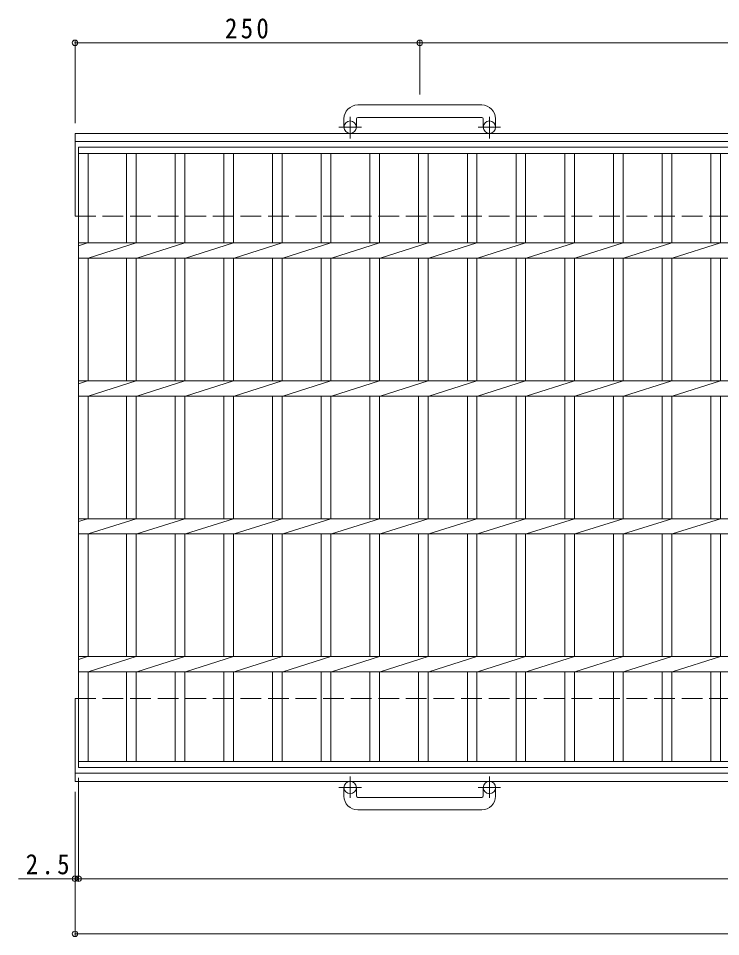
# Model space of a CAD drawing. Units: millimetres, scale not verified. Extents: x -850 to 933, y -687 to 670.
# Drawn here: x -850 to -341, y -131 to 535 of the extents above; entities that cross this region are included whole.
import ezdxf

# ---------------------------------------------------------------- set-up
doc = ezdxf.new("R2010")
doc.units = ezdxf.units.MM
doc.header["$LTSCALE"] = 5
doc.header["$PDMODE"] = 32
doc.header["$PDSIZE"] = 4
doc.linetypes.add('CHAIN1', pattern=[8, 5, -1, 1, -1])
doc.linetypes.add('DASHED3', pattern=[4, 3, -1])
for name, color, linetype, lineweight in [('A-1_ピット', 2, 'Continuous', 9), ('A-2_蓋', 3, 'Continuous', 9), ('A-4_寸法', 7, 'Continuous', 9)]:
    doc.layers.add(name, color=color, linetype=linetype, lineweight=lineweight)
doc.styles.add('ＭＳ ゴシック', font='')
doc.styles.get('ＭＳ ゴシック').set_extended_font_data('MS Gothic')

msp = doc.modelspace()

# ---------------------------------------------------------------- linework, layer by layer
at = {"layer": 'A-1_ピット'}
for p, q in [((-514.258, 472.407), (-604.258, 472.407)), ((-614.258, 462.407), (-614.258, 456.307)), ((-605.258, 462.407), (-605.258, 456.307)), ((-604.258, 463.407), (-514.258, 463.407)), ((-513.258, 462.407), (-513.258, 456.307)), ((-504.258, 462.407), (-504.258, 456.307)), ((-809.258, 451.807), (355.999, 451.807)), ((-809.258, 391.807), (-809.258, 451.807)), ((-809.258, 445.807), (355.999, 445.807)), ((-809.258, -18.193), (-809.258, 41.807)), ((-809.258, -12.193), (355.999, -12.193)), ((-809.258, -18.193), (355.999, -18.193)), ((-614.258, -28.794), (-614.258, -22.693)), ((-605.258, -28.794), (-605.258, -22.693)), ((-513.258, -28.794), (-513.258, -22.693)), ((-504.258, -28.794), (-504.258, -22.693)), ((-604.258, -29.794), (-514.258, -29.794)), ((-514.258, -38.793), (-604.258, -38.793))]:
    msp.add_line(p, q, dxfattribs=at)
at = {"layer": 'A-1_ピット', "linetype": 'CHAIN1'}
for p, q in [((-609.758, 448.2), (-609.758, 463.797)), ((-508.758, 448.2), (-508.758, 463.797)), ((-601.595, 456.307), (-618.002, 456.307)), ((-500.595, 456.307), (-517.002, 456.307)), ((-609.758, -14.586), (-609.758, -30.183)), ((-508.758, -14.586), (-508.758, -30.183)), ((-601.595, -22.693), (-618.002, -22.693)), ((-500.595, -22.693), (-517.002, -22.693))]:
    msp.add_line(p, q, dxfattribs=at)
at = {"layer": 'A-1_ピット', "linetype": 'DASHED3'}
for p, q in [((-809.258, 391.807), (355.999, 391.807)), ((-809.258, 41.807), (355.999, 41.807))]:
    msp.add_line(p, q, dxfattribs=at)
at = {"layer": 'A-1_ピット'}
for centre in [(-609.758, 456.307), (-508.758, 456.307), (-609.758, -22.693), (-508.758, -22.693)]:
    msp.add_circle(centre, 4.5, dxfattribs=at)
for centre, radius, start, end in [((-604.258, 462.407), 10, 90, 180), ((-514.258, 462.407), 10, 0, 90), ((-604.258, 462.407), 1, 90, 180), ((-514.258, 462.407), 1, 0, 90), ((-604.258, -28.794), 10, 180, 270), ((-604.258, -28.794), 1, 180, 270), ((-514.258, -28.794), 10, 270, 0), ((-514.258, -28.794), 1, 270, 0)]:
    msp.add_arc(centre, radius, start, end, dxfattribs=at)
at = {"layer": 'A-2_蓋'}
for p, q in [((-806.758, 441.807), (188.242, 441.807)), ((-806.758, -8.193), (-806.758, 441.807)), ((-806.758, 437.307), (188.242, 437.307)), ((-799.758, 372.307), (-799.758, 437.307)), ((-771.858, 437.307), (-771.858, 372.307)), ((-764.858, 437.307), (-764.858, 372.307)), ((-736.558, 437.307), (-736.558, 372.307)), ((-729.558, 437.307), (-729.558, 372.307)), ((-701.258, 437.307), (-701.258, 372.307)), ((-694.258, 437.307), (-694.258, 372.307)), ((-665.958, 437.307), (-665.958, 372.307)), ((-658.958, 437.307), (-658.958, 372.307)), ((-630.658, 437.307), (-630.658, 372.307)), ((-623.658, 437.307), (-623.658, 372.307)), ((-595.358, 437.307), (-595.358, 372.307)), ((-588.358, 437.307), (-588.358, 372.307)), ((-560.058, 437.307), (-560.058, 372.307)), ((-553.058, 437.307), (-553.058, 372.307)), ((-524.758, 437.307), (-524.758, 372.307)), ((-517.758, 437.307), (-517.758, 372.307)), ((-489.458, 437.307), (-489.458, 372.307)), ((-482.458, 437.307), (-482.458, 372.307)), ((-454.158, 437.307), (-454.158, 372.307)), ((-447.158, 437.307), (-447.158, 372.307)), ((-418.858, 437.307), (-418.858, 372.307)), ((-411.858, 437.307), (-411.858, 372.307)), ((-383.558, 437.307), (-383.558, 372.307)), ((-376.558, 437.307), (-376.558, 372.307)), ((-348.258, 437.307), (-348.258, 372.307)), ((-341.258, 437.307), (-341.258, 372.307)), ((-806.758, 372.307), (188.242, 372.307)), ((-806.758, 370.227), (-800.158, 372.307)), ((-799.758, 361.307), (-764.858, 372.307)), ((-764.458, 361.307), (-729.558, 372.307)), ((-729.158, 361.307), (-694.258, 372.307)), ((-693.858, 361.307), (-658.958, 372.307)), ((-658.558, 361.307), (-623.658, 372.307)), ((-623.258, 361.307), (-588.358, 372.307)), ((-587.958, 361.307), (-553.058, 372.307)), ((-552.658, 361.307), (-517.758, 372.307)), ((-517.358, 361.307), (-482.458, 372.307)), ((-482.058, 361.307), (-447.158, 372.307)), ((-446.758, 361.307), (-411.858, 372.307)), ((-411.458, 361.307), (-376.558, 372.307)), ((-376.158, 361.307), (-341.258, 372.307)), ((-806.758, 361.307), (188.242, 361.307)), ((-799.758, 272.307), (-799.758, 361.307)), ((-771.858, 361.307), (-771.858, 272.307)), ((-764.858, 361.307), (-764.858, 272.307)), ((-736.558, 361.307), (-736.558, 272.307)), ((-729.558, 361.307), (-729.558, 272.307)), ((-701.258, 361.307), (-701.258, 272.307)), ((-694.258, 361.307), (-694.258, 272.307)), ((-665.958, 361.307), (-665.958, 272.307)), ((-658.958, 361.307), (-658.958, 272.307)), ((-630.658, 361.307), (-630.658, 272.307)), ((-623.658, 361.307), (-623.658, 272.307)), ((-595.358, 361.307), (-595.358, 272.307)), ((-588.358, 361.307), (-588.358, 272.307)), ((-560.058, 361.307), (-560.058, 272.307)), ((-553.058, 361.307), (-553.058, 272.307)), ((-524.758, 361.307), (-524.758, 272.307)), ((-517.758, 361.307), (-517.758, 272.307)), ((-489.458, 361.307), (-489.458, 272.307)), ((-482.458, 361.307), (-482.458, 272.307)), ((-454.158, 361.307), (-454.158, 272.307)), ((-447.158, 361.307), (-447.158, 272.307)), ((-418.858, 361.307), (-418.858, 272.307)), ((-411.858, 361.307), (-411.858, 272.307)), ((-383.558, 361.307), (-383.558, 272.307)), ((-376.558, 361.307), (-376.558, 272.307)), ((-348.258, 361.307), (-348.258, 272.307)), ((-341.258, 361.307), (-341.258, 272.307)), ((-806.758, 272.307), (188.242, 272.307)), ((-806.758, 270.227), (-800.158, 272.307)), ((-799.758, 261.307), (-764.858, 272.307)), ((-764.458, 261.307), (-729.558, 272.307)), ((-729.158, 261.307), (-694.258, 272.307)), ((-693.858, 261.307), (-658.958, 272.307)), ((-658.558, 261.307), (-623.658, 272.307)), ((-623.258, 261.307), (-588.358, 272.307)), ((-587.958, 261.307), (-553.058, 272.307)), ((-552.658, 261.307), (-517.758, 272.307)), ((-517.358, 261.307), (-482.458, 272.307)), ((-482.058, 261.307), (-447.158, 272.307)), ((-446.758, 261.307), (-411.858, 272.307)), ((-411.458, 261.307), (-376.558, 272.307)), ((-376.158, 261.307), (-341.258, 272.307)), ((-806.758, 261.307), (188.242, 261.307)), ((-799.758, 172.307), (-799.758, 261.307)), ((-771.858, 261.307), (-771.858, 172.307)), ((-764.858, 261.307), (-764.858, 172.307)), ((-736.558, 261.307), (-736.558, 172.307)), ((-729.558, 261.307), (-729.558, 172.307)), ((-701.258, 261.307), (-701.258, 172.307)), ((-694.258, 261.307), (-694.258, 172.307)), ((-665.958, 261.307), (-665.958, 172.307)), ((-658.958, 261.307), (-658.958, 172.307)), ((-630.658, 261.307), (-630.658, 172.307)), ((-623.658, 261.307), (-623.658, 172.307)), ((-595.358, 261.307), (-595.358, 172.307)), ((-588.358, 261.307), (-588.358, 172.307)), ((-560.058, 261.307), (-560.058, 172.307)), ((-553.058, 261.307), (-553.058, 172.307)), ((-524.758, 261.307), (-524.758, 172.307)), ((-517.758, 261.307), (-517.758, 172.307)), ((-489.458, 261.307), (-489.458, 172.307)), ((-482.458, 261.307), (-482.458, 172.307)), ((-454.158, 261.307), (-454.158, 172.307)), ((-447.158, 261.307), (-447.158, 172.307)), ((-418.858, 261.307), (-418.858, 172.307)), ((-411.858, 261.307), (-411.858, 172.307)), ((-383.558, 261.307), (-383.558, 172.307)), ((-376.558, 261.307), (-376.558, 172.307)), ((-348.258, 261.307), (-348.258, 172.307)), ((-341.258, 261.307), (-341.258, 172.307)), ((-806.758, 170.227), (-800.158, 172.307)), ((-806.758, 172.306), (188.242, 172.306)), ((-799.758, 161.307), (-764.858, 172.307)), ((-764.458, 161.307), (-729.558, 172.307)), ((-729.158, 161.307), (-694.258, 172.307)), ((-693.858, 161.307), (-658.958, 172.307)), ((-658.558, 161.307), (-623.658, 172.307)), ((-623.258, 161.307), (-588.358, 172.307)), ((-587.958, 161.307), (-553.058, 172.307)), ((-552.658, 161.307), (-517.758, 172.307)), ((-517.358, 161.307), (-482.458, 172.307)), ((-482.058, 161.307), (-447.158, 172.307)), ((-446.758, 161.307), (-411.858, 172.307)), ((-411.458, 161.307), (-376.558, 172.307)), ((-376.158, 161.307), (-341.258, 172.307)), ((-806.758, 161.307), (188.242, 161.307)), ((-799.758, 72.306), (-799.758, 161.307)), ((-771.858, 161.307), (-771.858, 72.306)), ((-764.858, 161.307), (-764.858, 72.306)), ((-736.558, 161.307), (-736.558, 72.306)), ((-729.558, 161.307), (-729.558, 72.306)), ((-701.258, 161.307), (-701.258, 72.306)), ((-694.258, 161.307), (-694.258, 72.306)), ((-665.958, 161.307), (-665.958, 72.306)), ((-658.958, 161.307), (-658.958, 72.306)), ((-630.658, 161.307), (-630.658, 72.306)), ((-623.658, 161.307), (-623.658, 72.306)), ((-595.358, 161.307), (-595.358, 72.306)), ((-588.358, 161.307), (-588.358, 72.306)), ((-560.058, 161.307), (-560.058, 72.306)), ((-553.058, 161.307), (-553.058, 72.306)), ((-524.758, 161.307), (-524.758, 72.306)), ((-517.758, 161.307), (-517.758, 72.306)), ((-489.458, 161.307), (-489.458, 72.306)), ((-482.458, 161.307), (-482.458, 72.306)), ((-454.158, 161.307), (-454.158, 72.306)), ((-447.158, 161.307), (-447.158, 72.306)), ((-418.858, 161.307), (-418.858, 72.306)), ((-411.858, 161.307), (-411.858, 72.306)), ((-383.558, 161.307), (-383.558, 72.306)), ((-376.558, 161.307), (-376.558, 72.306)), ((-348.258, 161.307), (-348.258, 72.306)), ((-341.258, 161.307), (-341.258, 72.306)), ((-806.758, 72.307), (188.242, 72.307)), ((-806.758, 70.227), (-800.158, 72.307)), ((-799.758, 61.307), (-764.858, 72.307)), ((-764.458, 61.307), (-729.558, 72.307)), ((-729.158, 61.307), (-694.258, 72.307)), ((-693.858, 61.307), (-658.958, 72.307)), ((-658.558, 61.307), (-623.658, 72.307)), ((-623.258, 61.307), (-588.358, 72.307)), ((-587.958, 61.307), (-553.058, 72.307)), ((-552.658, 61.307), (-517.758, 72.307)), ((-517.358, 61.307), (-482.458, 72.307)), ((-482.058, 61.307), (-447.158, 72.307)), ((-446.758, 61.307), (-411.858, 72.307)), ((-411.458, 61.307), (-376.558, 72.307)), ((-376.158, 61.307), (-341.258, 72.307)), ((-806.758, 61.307), (188.242, 61.307)), ((-799.758, -3.693), (-799.758, 61.307)), ((-771.858, 61.307), (-771.858, -3.693)), ((-764.858, 61.307), (-764.858, -3.693)), ((-736.558, 61.307), (-736.558, -3.693)), ((-729.558, 61.307), (-729.558, -3.693)), ((-701.258, 61.307), (-701.258, -3.693)), ((-694.258, 61.307), (-694.258, -3.693)), ((-665.958, 61.307), (-665.958, -3.693)), ((-658.958, 61.307), (-658.958, -3.693)), ((-630.658, 61.307), (-630.658, -3.693)), ((-623.658, 61.307), (-623.658, -3.693)), ((-595.358, 61.307), (-595.358, -3.693)), ((-588.358, 61.307), (-588.358, -3.693)), ((-560.058, 61.307), (-560.058, -3.693)), ((-553.058, 61.307), (-553.058, -3.693)), ((-524.758, 61.307), (-524.758, -3.693)), ((-517.758, 61.307), (-517.758, -3.693)), ((-489.458, 61.307), (-489.458, -3.693)), ((-482.458, 61.307), (-482.458, -3.693)), ((-454.158, 61.307), (-454.158, -3.693)), ((-447.158, 61.307), (-447.158, -3.693)), ((-418.858, 61.307), (-418.858, -3.693)), ((-411.858, 61.307), (-411.858, -3.693)), ((-383.558, 61.307), (-383.558, -3.693)), ((-376.558, 61.307), (-376.558, -3.693)), ((-348.258, 61.307), (-348.258, -3.693)), ((-341.258, 61.307), (-341.258, -3.693)), ((188.242, -3.693), (-806.758, -3.693)), ((188.242, -8.193), (-806.758, -8.193))]:
    msp.add_line(p, q, dxfattribs=at)
at = {"layer": 'A-4_寸法'}
for p, q in [((-809.258, 459.307), (-809.258, 518.99)), ((-809.258, 517.49), (-559.258, 517.49)), ((-559.258, 479.907), (-559.258, 518.99)), ((-559.258, 517.49), (-59.258, 517.49)), ((-806.758, -15.693), (-806.758, -90.294)), ((-809.258, -25.693), (-809.258, -130.294)), ((-850.365, -88.794), (188.242, -88.794)), ((-809.258, -96.294), (-809.258, -90.294)), ((-809.258, -128.794), (355.999, -128.794))]:
    msp.add_line(p, q, dxfattribs=at)
for p in [(-809.258, 517.49), (-559.258, 517.49), (-809.258, -88.794), (-806.758, -88.794), (-809.258, -128.794)]:
    msp.add_point(p, dxfattribs=at)

# ---------------------------------------------------------------- texts
at = {"layer": 'A-4_寸法', "color": 2, "char_height": 14.66, "attachment_point": 7, "style": 'ＭＳ ゴシック'}
for s, insert in [('\\T1.27;\\W0.9;250', (-700.508, 520.49)), ('\\T1.27;\\W0.9;2.5', (-845.012, -85.794))]:
    msp.add_mtext(s, dxfattribs=dict(at, insert=insert))

doc.saveas('drawing.dxf')
